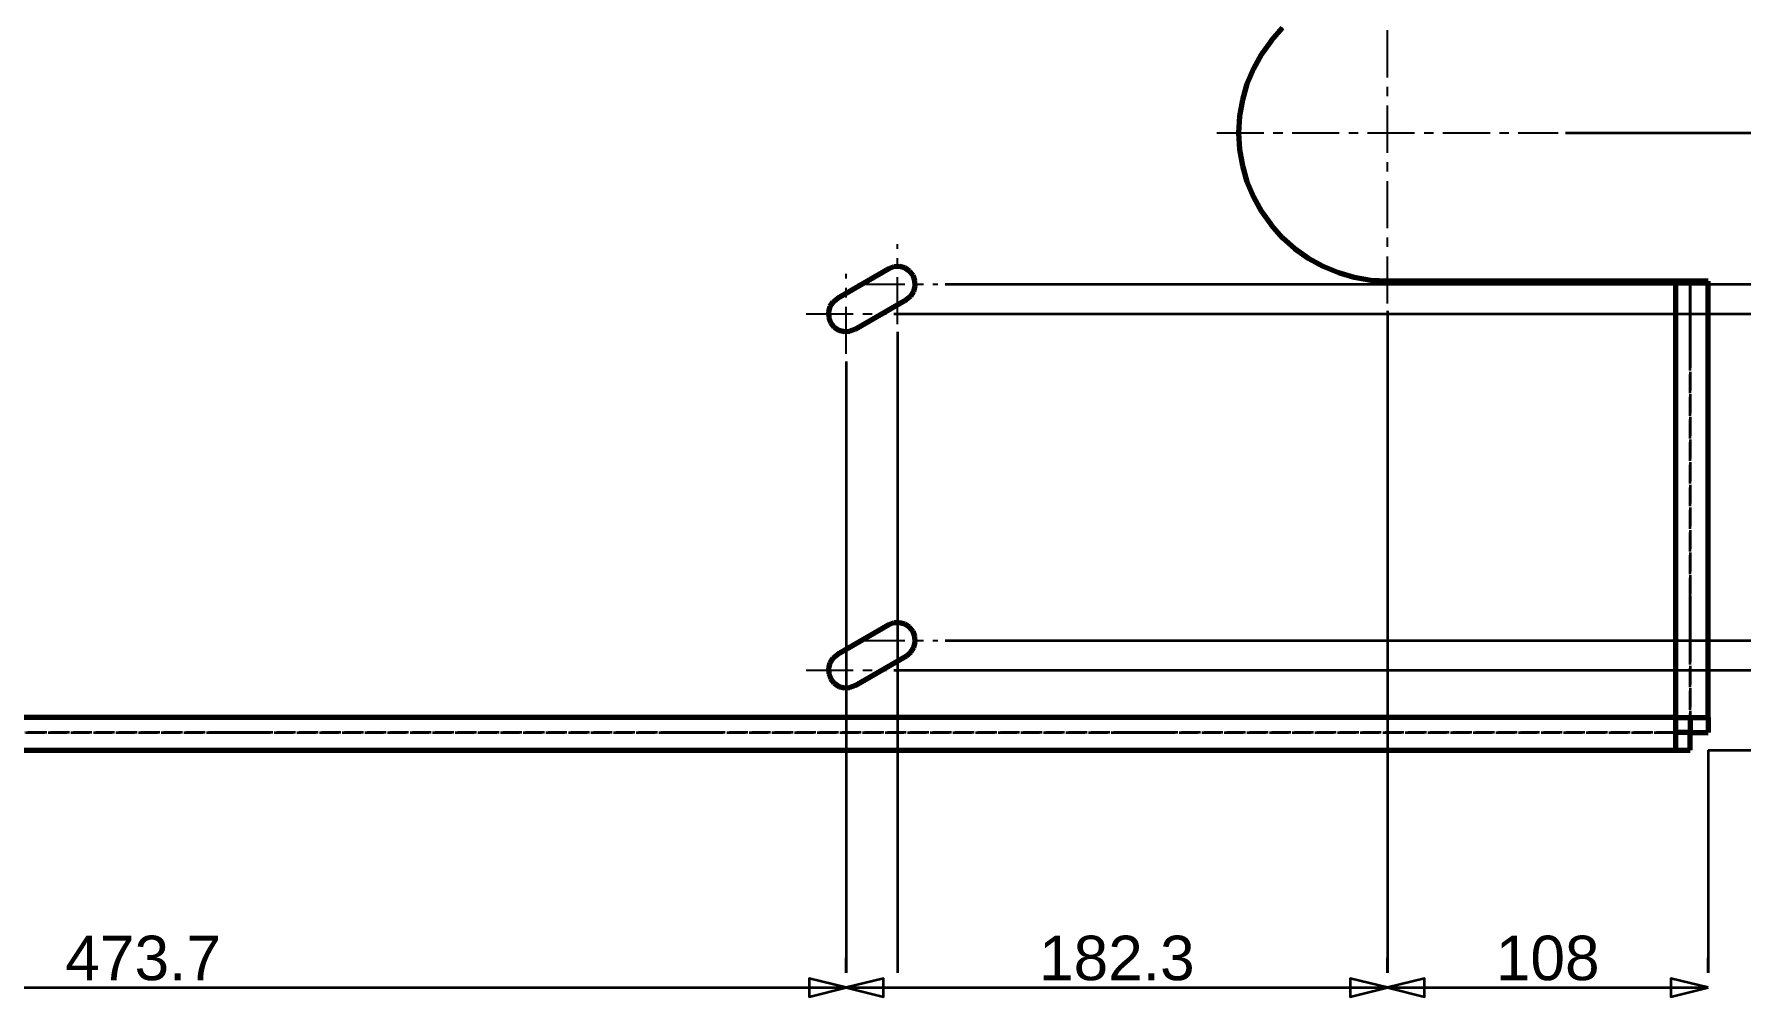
# Model space of a CAD drawing. Header units: millimetres. Extents: x 0 to 420, y 0 to 297.
# Drawn here: x 105 to 220, y 149.4 to 214.3 of the extents above; entities that cross this region are included whole.
import ezdxf
from ezdxf.enums import TextEntityAlignment as Align

# ---------------------------------------------------------------- set-up
doc = ezdxf.new("R2010")
doc.units = ezdxf.units.MM
doc.linetypes.add('CENTER', pattern=[5.08, 3.175, -0.635, 0.635, -0.635])
doc.linetypes.add('DASHED', pattern=[1.524, 1.27, -0.254])
doc.styles.add('GOST', font='Arial')

msp = doc.modelspace()

# ---------------------------------------------------------------- linework, layer by layer
at = {"color": 4, "linetype": 'CENTER', "lineweight": 25}
for p, q in [((196.2, 196.1), (196.2, 219.1)), ((184.7, 207.6), (207.7, 207.6)), ((163.2, 194.7), (163.2, 200.1)), ((159.74, 192.7), (159.74, 198.1)), ((160.5, 197.4), (165.9, 197.4)), ((157.04, 195.4), (162.44, 195.4)), ((163.2, 170.7), (163.2, 176.1)), ((159.74, 168.7), (159.74, 174.1)), ((160.5, 173.4), (165.9, 173.4)), ((157.04, 171.4), (162.44, 171.4))]:
    msp.add_line(p, q, dxfattribs=at)
at = {"color": 1, "lineweight": 70}
for p, q in [((188.38, 213.83), (189.13, 214.67)), ((187.19, 211.94), (187.73, 212.92)), ((187.73, 212.92), (188.38, 213.83)), ((186.76, 210.9), (187.19, 211.94)), ((186.45, 209.83), (186.76, 210.9)), ((186.26, 208.72), (186.45, 209.83)), ((186.2, 207.6), (186.26, 208.72)), ((186.26, 206.48), (186.2, 207.6)), ((186.45, 205.37), (186.26, 206.48)), ((186.76, 204.3), (186.45, 205.37)), ((187.19, 203.26), (186.76, 204.3)), ((187.73, 202.28), (187.19, 203.26)), ((188.38, 201.37), (187.73, 202.28)), ((189.13, 200.53), (188.38, 201.37)), ((189.97, 199.78), (189.13, 200.53)), ((190.88, 199.13), (189.97, 199.78)), ((191.86, 198.59), (190.88, 199.13)), ((162.6, 198.44), (159.14, 196.44)), ((162.95, 198.57), (162.6, 198.44)), ((163.33, 198.59), (162.95, 198.57)), ((163.69, 198.5), (163.33, 198.59)), ((164, 198.29), (163.69, 198.5)), ((164.24, 198), (164, 198.29)), ((164.37, 197.65), (164.24, 198)), ((192.9, 198.16), (191.86, 198.59)), ((193.97, 197.85), (192.9, 198.16)), ((195.08, 197.66), (193.97, 197.85)), ((164.09, 196.6), (164.3, 196.91)), ((164.3, 196.91), (164.39, 197.27)), ((164.39, 197.27), (164.37, 197.65)), ((196.2, 197.6), (195.08, 197.66)), ((215.6, 197.6), (196.2, 197.6)), ((215.85, 197.6), (215.6, 197.6)), ((215.6, 197.6), (215.6, 168.2)), ((216.09, 197.6), (215.85, 197.6)), ((216.33, 197.6), (216.09, 197.6)), ((216.55, 197.6), (216.33, 197.6)), ((216.77, 197.6), (216.55, 197.6)), ((216.97, 197.6), (216.77, 197.6)), ((217.16, 197.6), (216.97, 197.6)), ((217.32, 197.6), (217.16, 197.6)), ((217.46, 197.6), (217.32, 197.6)), ((217.58, 197.6), (217.46, 197.6)), ((217.68, 197.6), (217.58, 197.6)), ((217.74, 197.6), (217.68, 197.6)), ((217.79, 197.6), (217.74, 197.6)), ((217.8, 197.6), (217.79, 197.6)), ((217.8, 168.2), (217.8, 197.6)), ((158.64, 195.89), (158.54, 195.53)), ((158.54, 195.53), (158.56, 195.15)), ((158.84, 196.2), (158.64, 195.89)), ((159.14, 196.44), (158.84, 196.2)), ((160.34, 194.36), (163.8, 196.36)), ((163.8, 196.36), (164.09, 196.6)), ((158.56, 195.15), (158.7, 194.8)), ((158.7, 194.8), (158.93, 194.51)), ((158.93, 194.51), (159.25, 194.3)), ((159.99, 194.23), (160.34, 194.36)), ((159.25, 194.3), (159.61, 194.21)), ((159.61, 194.21), (159.99, 194.23)), ((162.6, 174.44), (159.14, 172.44)), ((162.95, 174.57), (162.6, 174.44)), ((163.33, 174.59), (162.95, 174.57)), ((163.69, 174.5), (163.33, 174.59)), ((164, 174.29), (163.69, 174.5)), ((164.24, 174), (164, 174.29)), ((164.37, 173.65), (164.24, 174)), ((164.39, 173.27), (164.37, 173.65)), ((163.8, 172.36), (164.09, 172.6)), ((164.09, 172.6), (164.3, 172.91)), ((164.3, 172.91), (164.39, 173.27)), ((158.64, 171.89), (158.54, 171.53)), ((158.54, 171.53), (158.56, 171.15)), ((158.84, 172.2), (158.64, 171.89)), ((159.14, 172.44), (158.84, 172.2)), ((160.34, 170.36), (163.8, 172.36)), ((158.56, 171.15), (158.7, 170.8)), ((158.7, 170.8), (158.93, 170.51)), ((158.93, 170.51), (159.25, 170.3)), ((159.25, 170.3), (159.61, 170.21)), ((159.61, 170.21), (159.99, 170.23)), ((159.99, 170.23), (160.34, 170.36)), ((215.6, 168.2), (67.2, 168.2)), ((215.6, 168.2), (215.85, 168.2)), ((215.6, 168.2), (215.6, 167.95)), ((215.6, 167.95), (215.6, 167.71)), ((215.85, 168.2), (216.09, 168.2)), ((216.09, 168.2), (216.33, 168.2)), ((216.33, 168.2), (216.55, 168.2)), ((216.55, 168.2), (216.77, 168.2)), ((216.6, 168.2), (216.6, 167.2)), ((216.77, 168.2), (216.97, 168.2)), ((216.97, 168.2), (217.16, 168.2)), ((217.16, 168.2), (217.32, 168.2)), ((217.32, 168.2), (217.46, 168.2)), ((217.46, 168.2), (217.58, 168.2)), ((217.58, 168.2), (217.68, 168.2)), ((217.68, 168.2), (217.74, 168.2)), ((217.74, 168.2), (217.79, 168.2)), ((217.79, 168.2), (217.8, 168.2)), ((217.8, 168.2), (217.8, 167.2)), ((215.6, 167.71), (215.6, 167.47)), ((215.6, 167.47), (215.6, 167.25)), ((215.6, 167.25), (215.6, 167.03)), ((216.6, 167.2), (215.6, 167.2)), ((215.6, 167.03), (215.6, 166.83)), ((215.6, 166.83), (215.6, 166.64)), ((216.6, 167.2), (217.8, 167.2)), ((216.6, 166), (216.6, 167.2)), ((67.2, 166), (215.6, 166)), ((215.6, 166.64), (215.6, 166.48)), ((215.6, 166.48), (215.6, 166.34)), ((215.6, 166.34), (215.6, 166.22)), ((215.6, 166.22), (215.6, 166.12)), ((215.6, 166.12), (215.6, 166.06)), ((215.6, 166.06), (215.6, 166.01)), ((215.6, 166.01), (215.6, 166)), ((215.6, 166), (216.6, 166))]:
    msp.add_line(p, q, dxfattribs=at)
at = {"color": 5, "linetype": 'DASHED', "lineweight": 35}
for p, q in [((189.13, 214.67), (188.38, 213.83)), ((187.73, 212.92), (187.19, 211.94)), ((188.38, 213.83), (187.73, 212.92)), ((187.19, 211.94), (186.76, 210.9)), ((186.76, 210.9), (186.45, 209.83)), ((186.45, 209.83), (186.26, 208.72)), ((186.26, 208.72), (186.2, 207.6)), ((186.2, 207.6), (186.26, 206.48)), ((186.26, 206.48), (186.45, 205.37)), ((186.45, 205.37), (186.76, 204.3)), ((186.76, 204.3), (187.19, 203.26)), ((187.19, 203.26), (187.73, 202.28)), ((187.73, 202.28), (188.38, 201.37)), ((188.38, 201.37), (189.13, 200.53)), ((189.13, 200.53), (189.97, 199.78)), ((189.97, 199.78), (190.88, 199.13)), ((190.88, 199.13), (191.86, 198.59)), ((159.14, 196.44), (162.6, 198.44)), ((162.6, 198.44), (162.95, 198.57)), ((162.95, 198.57), (163.33, 198.59)), ((163.33, 198.59), (163.69, 198.5)), ((163.69, 198.5), (164, 198.29)), ((164, 198.29), (164.24, 198)), ((164.24, 198), (164.37, 197.65)), ((191.86, 198.59), (192.9, 198.16)), ((192.9, 198.16), (193.97, 197.85)), ((193.97, 197.85), (195.08, 197.66)), ((164.3, 196.91), (164.09, 196.6)), ((164.39, 197.27), (164.3, 196.91)), ((164.37, 197.65), (164.39, 197.27)), ((195.08, 197.66), (196.2, 197.6)), ((196.2, 197.6), (215.6, 197.6)), ((215.6, 197.6), (215.71, 197.6)), ((215.71, 197.6), (215.82, 197.6)), ((215.82, 197.6), (215.93, 197.6)), ((215.93, 197.6), (216.03, 197.6)), ((216.03, 197.6), (216.13, 197.6)), ((216.13, 197.6), (216.22, 197.6)), ((216.22, 197.6), (216.31, 197.6)), ((216.31, 197.6), (216.38, 197.6)), ((216.38, 197.6), (216.45, 197.6)), ((216.45, 197.6), (216.5, 197.6)), ((216.5, 197.6), (216.54, 197.6)), ((216.54, 197.6), (216.57, 197.6)), ((216.57, 197.6), (216.59, 197.6)), ((216.59, 197.6), (216.6, 197.6)), ((216.6, 197.6), (217.8, 197.6)), ((216.6, 167.2), (216.6, 197.6)), ((217.8, 197.6), (216.6, 197.6)), ((216.6, 197.6), (216.6, 168.2)), ((217.8, 167.2), (217.8, 197.6)), ((158.54, 195.53), (158.64, 195.89)), ((158.56, 195.15), (158.54, 195.53)), ((158.64, 195.89), (158.84, 196.2)), ((158.84, 196.2), (159.14, 196.44)), ((163.8, 196.36), (160.34, 194.36)), ((164.09, 196.6), (163.8, 196.36)), ((216.6, 196.39), (216.6, 196.4)), ((216.6, 196.4), (216.6, 196.39)), ((216.6, 196.37), (216.6, 196.39)), ((216.6, 196.39), (216.6, 196.37)), ((216.6, 196.33), (216.6, 196.37)), ((216.6, 196.37), (216.6, 196.33)), ((216.6, 196.28), (216.6, 196.33)), ((216.6, 196.33), (216.6, 196.28)), ((216.6, 196.22), (216.6, 196.28)), ((216.6, 196.28), (216.6, 196.22)), ((216.6, 196.14), (216.6, 196.22)), ((216.6, 196.22), (216.6, 196.14)), ((216.6, 196.05), (216.6, 196.14)), ((216.6, 196.14), (216.6, 196.05)), ((216.6, 195.95), (216.6, 196.05)), ((216.6, 196.05), (216.6, 195.95)), ((216.6, 195.84), (216.6, 195.95)), ((216.6, 195.95), (216.6, 195.84)), ((216.6, 195.72), (216.6, 195.84)), ((216.6, 195.84), (216.6, 195.72)), ((216.6, 195.6), (216.6, 195.72)), ((216.6, 195.72), (216.6, 195.6)), ((216.6, 195.47), (216.6, 195.6)), ((216.6, 195.6), (216.6, 195.47)), ((217.8, 196.39), (217.8, 196.4)), ((217.8, 196.4), (217.8, 196.39)), ((217.8, 196.37), (217.8, 196.39)), ((217.8, 196.39), (217.8, 196.37)), ((217.8, 196.33), (217.8, 196.37)), ((217.8, 196.37), (217.8, 196.33)), ((217.8, 196.28), (217.8, 196.33)), ((217.8, 196.33), (217.8, 196.28)), ((217.8, 196.22), (217.8, 196.28)), ((217.8, 196.28), (217.8, 196.22)), ((217.8, 196.14), (217.8, 196.22)), ((217.8, 196.22), (217.8, 196.14)), ((217.8, 196.05), (217.8, 196.14)), ((217.8, 196.14), (217.8, 196.05)), ((217.8, 195.95), (217.8, 196.05)), ((217.8, 196.05), (217.8, 195.95)), ((217.8, 195.84), (217.8, 195.95)), ((217.8, 195.95), (217.8, 195.84)), ((217.8, 195.72), (217.8, 195.84)), ((217.8, 195.84), (217.8, 195.72)), ((217.8, 195.6), (217.8, 195.72)), ((217.8, 195.72), (217.8, 195.6)), ((217.8, 195.47), (217.8, 195.6)), ((217.8, 195.6), (217.8, 195.47)), ((158.7, 194.8), (158.56, 195.15)), ((158.93, 194.51), (158.7, 194.8)), ((159.25, 194.3), (158.93, 194.51)), ((160.34, 194.36), (159.99, 194.23)), ((216.6, 195.33), (216.6, 195.47)), ((216.6, 195.47), (216.6, 195.33)), ((216.6, 195.2), (216.6, 195.33)), ((216.6, 195.33), (216.6, 195.2)), ((216.6, 194), (216.6, 195.2)), ((216.6, 195.2), (216.6, 194)), ((217.8, 195.33), (217.8, 195.47)), ((217.8, 195.47), (217.8, 195.33)), ((217.8, 195.2), (217.8, 195.33)), ((217.8, 195.33), (217.8, 195.2)), ((217.8, 195.2), (217.8, 194)), ((217.8, 194), (217.8, 195.2)), ((159.61, 194.21), (159.25, 194.3)), ((159.99, 194.23), (159.61, 194.21)), ((216.6, 194), (216.6, 193.87)), ((216.6, 193.87), (216.6, 194)), ((216.6, 193.87), (216.6, 193.73)), ((216.6, 193.73), (216.6, 193.87)), ((216.6, 193.73), (216.6, 193.6)), ((216.6, 193.6), (216.6, 193.73)), ((216.6, 193.6), (216.6, 193.48)), ((216.6, 193.48), (216.6, 193.6)), ((216.6, 193.48), (216.6, 193.36)), ((216.6, 193.36), (216.6, 193.48)), ((216.6, 193.36), (216.6, 193.25)), ((216.6, 193.25), (216.6, 193.36)), ((216.6, 193.25), (216.6, 193.15)), ((216.6, 193.15), (216.6, 193.25)), ((217.8, 194), (217.8, 193.87)), ((217.8, 193.87), (217.8, 194)), ((217.8, 193.87), (217.8, 193.73)), ((217.8, 193.73), (217.8, 193.87)), ((217.8, 193.73), (217.8, 193.6)), ((217.8, 193.6), (217.8, 193.73)), ((217.8, 193.6), (217.8, 193.48)), ((217.8, 193.48), (217.8, 193.6)), ((217.8, 193.48), (217.8, 193.36)), ((217.8, 193.36), (217.8, 193.48)), ((217.8, 193.36), (217.8, 193.25)), ((217.8, 193.25), (217.8, 193.36)), ((217.8, 193.25), (217.8, 193.15)), ((217.8, 193.15), (217.8, 193.25)), ((216.6, 193.15), (216.6, 193.06)), ((216.6, 193.06), (216.6, 193.15)), ((216.6, 193.06), (216.6, 192.98)), ((216.6, 192.98), (216.6, 193.06)), ((216.6, 192.98), (216.6, 192.92)), ((216.6, 192.92), (216.6, 192.98)), ((216.6, 192.92), (216.6, 192.87)), ((216.6, 192.87), (216.6, 192.92)), ((216.6, 192.87), (216.6, 192.83)), ((216.6, 192.83), (216.6, 192.87)), ((216.6, 192.83), (216.6, 192.81)), ((216.6, 192.81), (216.6, 192.83)), ((216.6, 192.81), (216.6, 192.8)), ((216.6, 192.8), (216.6, 192.81)), ((217.8, 193.15), (217.8, 193.06)), ((217.8, 193.06), (217.8, 193.15)), ((217.8, 193.06), (217.8, 192.98)), ((217.8, 192.98), (217.8, 193.06)), ((217.8, 192.98), (217.8, 192.92)), ((217.8, 192.92), (217.8, 192.98)), ((217.8, 192.92), (217.8, 192.87)), ((217.8, 192.87), (217.8, 192.92)), ((217.8, 192.87), (217.8, 192.83)), ((217.8, 192.83), (217.8, 192.87)), ((217.8, 192.83), (217.8, 192.81)), ((217.8, 192.81), (217.8, 192.83)), ((217.8, 192.81), (217.8, 192.8)), ((217.8, 192.8), (217.8, 192.81)), ((216.6, 176.39), (216.6, 176.4)), ((216.6, 176.4), (216.6, 176.39)), ((216.6, 176.37), (216.6, 176.39)), ((216.6, 176.39), (216.6, 176.37)), ((216.6, 176.33), (216.6, 176.37)), ((216.6, 176.37), (216.6, 176.33)), ((216.6, 176.28), (216.6, 176.33)), ((216.6, 176.33), (216.6, 176.28)), ((216.6, 176.22), (216.6, 176.28)), ((216.6, 176.28), (216.6, 176.22)), ((216.6, 176.14), (216.6, 176.22)), ((216.6, 176.22), (216.6, 176.14)), ((216.6, 176.05), (216.6, 176.14)), ((216.6, 176.14), (216.6, 176.05)), ((216.6, 175.95), (216.6, 176.05)), ((216.6, 176.05), (216.6, 175.95)), ((216.6, 175.84), (216.6, 175.95)), ((216.6, 175.95), (216.6, 175.84)), ((217.8, 176.39), (217.8, 176.4)), ((217.8, 176.4), (217.8, 176.39)), ((217.8, 176.37), (217.8, 176.39)), ((217.8, 176.39), (217.8, 176.37)), ((217.8, 176.33), (217.8, 176.37)), ((217.8, 176.37), (217.8, 176.33)), ((217.8, 176.28), (217.8, 176.33)), ((217.8, 176.33), (217.8, 176.28)), ((217.8, 176.22), (217.8, 176.28)), ((217.8, 176.28), (217.8, 176.22)), ((217.8, 176.14), (217.8, 176.22)), ((217.8, 176.22), (217.8, 176.14)), ((217.8, 176.05), (217.8, 176.14)), ((217.8, 176.14), (217.8, 176.05)), ((217.8, 175.95), (217.8, 176.05)), ((217.8, 176.05), (217.8, 175.95)), ((217.8, 175.84), (217.8, 175.95)), ((217.8, 175.95), (217.8, 175.84)), ((216.6, 175.72), (216.6, 175.84)), ((216.6, 175.84), (216.6, 175.72)), ((216.6, 175.6), (216.6, 175.72)), ((216.6, 175.72), (216.6, 175.6)), ((216.6, 175.47), (216.6, 175.6)), ((216.6, 175.6), (216.6, 175.47)), ((216.6, 175.33), (216.6, 175.47)), ((216.6, 175.47), (216.6, 175.33)), ((216.6, 175.2), (216.6, 175.33)), ((216.6, 175.33), (216.6, 175.2)), ((216.6, 174), (216.6, 175.2)), ((216.6, 175.2), (216.6, 174)), ((217.8, 175.72), (217.8, 175.84)), ((217.8, 175.84), (217.8, 175.72)), ((217.8, 175.6), (217.8, 175.72)), ((217.8, 175.72), (217.8, 175.6)), ((217.8, 175.47), (217.8, 175.6)), ((217.8, 175.6), (217.8, 175.47)), ((217.8, 175.33), (217.8, 175.47)), ((217.8, 175.47), (217.8, 175.33)), ((217.8, 175.2), (217.8, 175.33)), ((217.8, 175.33), (217.8, 175.2)), ((217.8, 175.2), (217.8, 174)), ((217.8, 174), (217.8, 175.2)), ((159.14, 172.44), (162.6, 174.44)), ((162.6, 174.44), (162.95, 174.57)), ((162.95, 174.57), (163.33, 174.59)), ((163.33, 174.59), (163.69, 174.5)), ((163.69, 174.5), (164, 174.29)), ((164, 174.29), (164.24, 174)), ((164.24, 174), (164.37, 173.65)), ((164.37, 173.65), (164.39, 173.27)), ((216.6, 174), (216.6, 173.87)), ((216.6, 173.87), (216.6, 174)), ((216.6, 173.87), (216.6, 173.73)), ((216.6, 173.73), (216.6, 173.87)), ((216.6, 173.73), (216.6, 173.6)), ((216.6, 173.6), (216.6, 173.73)), ((217.8, 174), (217.8, 173.87)), ((217.8, 173.87), (217.8, 174)), ((217.8, 173.87), (217.8, 173.73)), ((217.8, 173.73), (217.8, 173.87)), ((217.8, 173.73), (217.8, 173.6)), ((217.8, 173.6), (217.8, 173.73)), ((164.09, 172.6), (163.8, 172.36)), ((164.3, 172.91), (164.09, 172.6)), ((164.39, 173.27), (164.3, 172.91)), ((216.6, 173.6), (216.6, 173.48)), ((216.6, 173.48), (216.6, 173.6)), ((216.6, 173.48), (216.6, 173.36)), ((216.6, 173.36), (216.6, 173.48)), ((216.6, 173.36), (216.6, 173.25)), ((216.6, 173.25), (216.6, 173.36)), ((216.6, 173.25), (216.6, 173.15)), ((216.6, 173.15), (216.6, 173.25)), ((216.6, 173.15), (216.6, 173.06)), ((216.6, 173.06), (216.6, 173.15)), ((216.6, 173.06), (216.6, 172.98)), ((216.6, 172.98), (216.6, 173.06)), ((216.6, 172.98), (216.6, 172.92)), ((216.6, 172.92), (216.6, 172.98)), ((216.6, 172.92), (216.6, 172.87)), ((216.6, 172.87), (216.6, 172.92)), ((216.6, 172.87), (216.6, 172.83)), ((216.6, 172.83), (216.6, 172.87)), ((216.6, 172.83), (216.6, 172.81)), ((216.6, 172.81), (216.6, 172.83)), ((216.6, 172.81), (216.6, 172.8)), ((216.6, 172.8), (216.6, 172.81)), ((217.8, 173.6), (217.8, 173.48)), ((217.8, 173.48), (217.8, 173.6)), ((217.8, 173.48), (217.8, 173.36)), ((217.8, 173.36), (217.8, 173.48)), ((217.8, 173.36), (217.8, 173.25)), ((217.8, 173.25), (217.8, 173.36)), ((217.8, 173.25), (217.8, 173.15)), ((217.8, 173.15), (217.8, 173.25)), ((217.8, 173.15), (217.8, 173.06)), ((217.8, 173.06), (217.8, 173.15)), ((217.8, 173.06), (217.8, 172.98)), ((217.8, 172.98), (217.8, 173.06)), ((217.8, 172.98), (217.8, 172.92)), ((217.8, 172.92), (217.8, 172.98)), ((217.8, 172.92), (217.8, 172.87)), ((217.8, 172.87), (217.8, 172.92)), ((217.8, 172.87), (217.8, 172.83)), ((217.8, 172.83), (217.8, 172.87)), ((217.8, 172.83), (217.8, 172.81)), ((217.8, 172.81), (217.8, 172.83)), ((217.8, 172.81), (217.8, 172.8)), ((217.8, 172.8), (217.8, 172.81)), ((158.54, 171.53), (158.64, 171.89)), ((158.56, 171.15), (158.54, 171.53)), ((158.64, 171.89), (158.84, 172.2)), ((158.84, 172.2), (159.14, 172.44)), ((163.8, 172.36), (160.34, 170.36)), ((158.7, 170.8), (158.56, 171.15)), ((158.93, 170.51), (158.7, 170.8)), ((159.25, 170.3), (158.93, 170.51)), ((159.61, 170.21), (159.25, 170.3)), ((159.99, 170.23), (159.61, 170.21)), ((160.34, 170.36), (159.99, 170.23)), ((215.71, 168.2), (215.6, 168.2)), ((215.6, 168.09), (215.6, 168.2)), ((215.6, 167.98), (215.6, 168.09)), ((215.6, 167.87), (215.6, 167.98)), ((215.82, 168.2), (215.71, 168.2)), ((215.93, 168.2), (215.82, 168.2)), ((216.03, 168.2), (215.93, 168.2)), ((216.13, 168.2), (216.03, 168.2)), ((216.22, 168.2), (216.13, 168.2)), ((216.31, 168.2), (216.22, 168.2)), ((216.38, 168.2), (216.31, 168.2)), ((216.45, 168.2), (216.38, 168.2)), ((216.5, 168.2), (216.45, 168.2)), ((216.54, 168.2), (216.5, 168.2)), ((216.57, 168.2), (216.54, 168.2)), ((216.59, 168.2), (216.57, 168.2)), ((216.6, 168.2), (216.59, 168.2)), ((216.6, 168.2), (217.8, 168.2)), ((66.34, 167.2), (216.6, 167.2)), ((215.6, 167.2), (67.2, 167.2)), ((117.01, 167.2), (117, 167.2)), ((117, 167.2), (117.01, 167.2)), ((117.03, 167.2), (117.01, 167.2)), ((117.01, 167.2), (117.03, 167.2)), ((117.07, 167.2), (117.03, 167.2)), ((117.03, 167.2), (117.07, 167.2)), ((117.12, 167.2), (117.07, 167.2)), ((117.07, 167.2), (117.12, 167.2)), ((117.18, 167.2), (117.12, 167.2)), ((117.12, 167.2), (117.18, 167.2)), ((117.26, 167.2), (117.18, 167.2)), ((117.18, 167.2), (117.26, 167.2)), ((117.35, 167.2), (117.26, 167.2)), ((117.26, 167.2), (117.35, 167.2)), ((117.45, 167.2), (117.35, 167.2)), ((117.35, 167.2), (117.45, 167.2)), ((117.56, 167.2), (117.45, 167.2)), ((117.45, 167.2), (117.56, 167.2)), ((117.68, 167.2), (117.56, 167.2)), ((117.56, 167.2), (117.68, 167.2)), ((117.8, 167.2), (117.68, 167.2)), ((117.68, 167.2), (117.8, 167.2)), ((117.93, 167.2), (117.8, 167.2)), ((117.8, 167.2), (117.93, 167.2)), ((118.07, 167.2), (117.93, 167.2)), ((117.93, 167.2), (118.07, 167.2)), ((118.2, 167.2), (118.07, 167.2)), ((118.07, 167.2), (118.2, 167.2)), ((118.2, 167.2), (119.4, 167.2)), ((119.4, 167.2), (118.2, 167.2)), ((119.4, 167.2), (119.53, 167.2)), ((119.53, 167.2), (119.4, 167.2)), ((119.53, 167.2), (119.67, 167.2)), ((119.67, 167.2), (119.53, 167.2)), ((119.67, 167.2), (119.8, 167.2)), ((119.8, 167.2), (119.67, 167.2)), ((119.8, 167.2), (119.92, 167.2)), ((119.92, 167.2), (119.8, 167.2)), ((119.92, 167.2), (120.04, 167.2)), ((120.04, 167.2), (119.92, 167.2)), ((120.04, 167.2), (120.15, 167.2)), ((120.15, 167.2), (120.04, 167.2)), ((120.15, 167.2), (120.25, 167.2)), ((120.25, 167.2), (120.15, 167.2)), ((120.25, 167.2), (120.34, 167.2)), ((120.34, 167.2), (120.25, 167.2)), ((120.34, 167.2), (120.42, 167.2)), ((120.42, 167.2), (120.34, 167.2)), ((120.42, 167.2), (120.48, 167.2)), ((120.48, 167.2), (120.42, 167.2)), ((120.48, 167.2), (120.53, 167.2)), ((120.53, 167.2), (120.48, 167.2)), ((120.53, 167.2), (120.57, 167.2)), ((120.57, 167.2), (120.53, 167.2)), ((120.57, 167.2), (120.59, 167.2)), ((120.59, 167.2), (120.57, 167.2)), ((120.59, 167.2), (120.6, 167.2)), ((120.6, 167.2), (120.59, 167.2)), ((147.61, 167.2), (147.6, 167.2)), ((147.6, 167.2), (147.61, 167.2)), ((147.63, 167.2), (147.61, 167.2)), ((147.61, 167.2), (147.63, 167.2)), ((147.67, 167.2), (147.63, 167.2)), ((147.63, 167.2), (147.67, 167.2)), ((147.72, 167.2), (147.67, 167.2)), ((147.67, 167.2), (147.72, 167.2)), ((147.78, 167.2), (147.72, 167.2)), ((147.72, 167.2), (147.78, 167.2)), ((147.86, 167.2), (147.78, 167.2)), ((147.78, 167.2), (147.86, 167.2)), ((147.95, 167.2), (147.86, 167.2)), ((147.86, 167.2), (147.95, 167.2)), ((148.05, 167.2), (147.95, 167.2)), ((147.95, 167.2), (148.05, 167.2)), ((148.16, 167.2), (148.05, 167.2)), ((148.05, 167.2), (148.16, 167.2)), ((148.28, 167.2), (148.16, 167.2)), ((148.16, 167.2), (148.28, 167.2)), ((148.4, 167.2), (148.28, 167.2)), ((148.28, 167.2), (148.4, 167.2)), ((148.53, 167.2), (148.4, 167.2)), ((148.4, 167.2), (148.53, 167.2)), ((148.67, 167.2), (148.53, 167.2)), ((148.53, 167.2), (148.67, 167.2)), ((148.8, 167.2), (148.67, 167.2)), ((148.67, 167.2), (148.8, 167.2)), ((148.8, 167.2), (150, 167.2)), ((150, 167.2), (148.8, 167.2)), ((150, 167.2), (150.13, 167.2)), ((150.13, 167.2), (150, 167.2)), ((150.13, 167.2), (150.27, 167.2)), ((150.27, 167.2), (150.13, 167.2)), ((150.27, 167.2), (150.4, 167.2)), ((150.4, 167.2), (150.27, 167.2)), ((150.4, 167.2), (150.52, 167.2)), ((150.52, 167.2), (150.4, 167.2)), ((150.52, 167.2), (150.64, 167.2)), ((150.64, 167.2), (150.52, 167.2)), ((150.64, 167.2), (150.75, 167.2)), ((150.75, 167.2), (150.64, 167.2)), ((150.75, 167.2), (150.85, 167.2)), ((150.85, 167.2), (150.75, 167.2)), ((150.85, 167.2), (150.94, 167.2)), ((150.94, 167.2), (150.85, 167.2)), ((150.94, 167.2), (151.02, 167.2)), ((151.02, 167.2), (150.94, 167.2)), ((151.02, 167.2), (151.08, 167.2)), ((151.08, 167.2), (151.02, 167.2)), ((151.08, 167.2), (151.13, 167.2)), ((151.13, 167.2), (151.08, 167.2)), ((151.13, 167.2), (151.17, 167.2)), ((151.17, 167.2), (151.13, 167.2)), ((151.17, 167.2), (151.19, 167.2)), ((151.19, 167.2), (151.17, 167.2)), ((151.19, 167.2), (151.2, 167.2)), ((151.2, 167.2), (151.19, 167.2)), ((178.21, 167.2), (178.2, 167.2)), ((178.2, 167.2), (178.21, 167.2)), ((178.23, 167.2), (178.21, 167.2)), ((178.21, 167.2), (178.23, 167.2)), ((178.27, 167.2), (178.23, 167.2)), ((178.23, 167.2), (178.27, 167.2)), ((178.32, 167.2), (178.27, 167.2)), ((178.27, 167.2), (178.32, 167.2)), ((178.38, 167.2), (178.32, 167.2)), ((178.32, 167.2), (178.38, 167.2)), ((178.46, 167.2), (178.38, 167.2)), ((178.38, 167.2), (178.46, 167.2)), ((178.55, 167.2), (178.46, 167.2)), ((178.46, 167.2), (178.55, 167.2)), ((178.65, 167.2), (178.55, 167.2)), ((178.55, 167.2), (178.65, 167.2)), ((178.76, 167.2), (178.65, 167.2)), ((178.65, 167.2), (178.76, 167.2)), ((178.88, 167.2), (178.76, 167.2)), ((178.76, 167.2), (178.88, 167.2)), ((179, 167.2), (178.88, 167.2)), ((178.88, 167.2), (179, 167.2)), ((179.13, 167.2), (179, 167.2)), ((179, 167.2), (179.13, 167.2)), ((179.27, 167.2), (179.13, 167.2)), ((179.13, 167.2), (179.27, 167.2)), ((179.4, 167.2), (179.27, 167.2)), ((179.27, 167.2), (179.4, 167.2)), ((179.4, 167.2), (180.6, 167.2)), ((180.6, 167.2), (179.4, 167.2)), ((180.6, 167.2), (180.73, 167.2)), ((180.73, 167.2), (180.6, 167.2)), ((180.73, 167.2), (180.87, 167.2)), ((180.87, 167.2), (180.73, 167.2)), ((180.87, 167.2), (181, 167.2)), ((181, 167.2), (180.87, 167.2)), ((181, 167.2), (181.12, 167.2)), ((181.12, 167.2), (181, 167.2)), ((181.12, 167.2), (181.24, 167.2)), ((181.24, 167.2), (181.12, 167.2)), ((181.24, 167.2), (181.35, 167.2)), ((181.35, 167.2), (181.24, 167.2)), ((181.35, 167.2), (181.45, 167.2)), ((181.45, 167.2), (181.35, 167.2)), ((181.45, 167.2), (181.54, 167.2)), ((181.54, 167.2), (181.45, 167.2)), ((181.54, 167.2), (181.62, 167.2)), ((181.62, 167.2), (181.54, 167.2)), ((181.62, 167.2), (181.68, 167.2)), ((181.68, 167.2), (181.62, 167.2)), ((181.68, 167.2), (181.73, 167.2)), ((181.73, 167.2), (181.68, 167.2)), ((181.73, 167.2), (181.77, 167.2)), ((181.77, 167.2), (181.73, 167.2)), ((181.77, 167.2), (181.79, 167.2)), ((181.79, 167.2), (181.77, 167.2)), ((181.79, 167.2), (181.8, 167.2)), ((181.8, 167.2), (181.79, 167.2)), ((215.6, 167.77), (215.6, 167.87)), ((215.6, 167.67), (215.6, 167.77)), ((215.6, 167.58), (215.6, 167.67)), ((215.6, 167.49), (215.6, 167.58)), ((215.6, 167.42), (215.6, 167.49)), ((215.6, 167.35), (215.6, 167.42)), ((215.6, 167.3), (215.6, 167.35)), ((215.6, 167.26), (215.6, 167.3)), ((215.6, 167.23), (215.6, 167.26)), ((215.6, 167.21), (215.6, 167.23)), ((215.6, 167.2), (215.6, 167.21)), ((215.6, 166), (215.6, 167.2)), ((216.6, 167.2), (217.8, 167.2)), ((216.6, 167.2), (216.6, 166)), ((66.34, 166), (216.6, 166)), ((117.01, 166), (117, 166)), ((117, 166), (117.01, 166)), ((117.03, 166), (117.01, 166)), ((117.01, 166), (117.03, 166)), ((117.07, 166), (117.03, 166)), ((117.03, 166), (117.07, 166)), ((117.12, 166), (117.07, 166)), ((117.07, 166), (117.12, 166)), ((117.18, 166), (117.12, 166)), ((117.12, 166), (117.18, 166)), ((117.26, 166), (117.18, 166)), ((117.18, 166), (117.26, 166)), ((117.35, 166), (117.26, 166)), ((117.26, 166), (117.35, 166)), ((117.45, 166), (117.35, 166)), ((117.35, 166), (117.45, 166)), ((117.56, 166), (117.45, 166)), ((117.45, 166), (117.56, 166)), ((117.68, 166), (117.56, 166)), ((117.56, 166), (117.68, 166)), ((117.8, 166), (117.68, 166)), ((117.68, 166), (117.8, 166)), ((117.93, 166), (117.8, 166)), ((117.8, 166), (117.93, 166)), ((118.07, 166), (117.93, 166)), ((117.93, 166), (118.07, 166)), ((118.2, 166), (118.07, 166)), ((118.07, 166), (118.2, 166)), ((119.4, 166), (118.2, 166)), ((118.2, 166), (119.4, 166)), ((119.4, 166), (119.53, 166)), ((119.53, 166), (119.4, 166)), ((119.53, 166), (119.67, 166)), ((119.67, 166), (119.53, 166)), ((119.67, 166), (119.8, 166)), ((119.8, 166), (119.67, 166)), ((119.8, 166), (119.92, 166)), ((119.92, 166), (119.8, 166)), ((119.92, 166), (120.04, 166)), ((120.04, 166), (119.92, 166)), ((120.04, 166), (120.15, 166)), ((120.15, 166), (120.04, 166)), ((120.15, 166), (120.25, 166)), ((120.25, 166), (120.15, 166)), ((120.25, 166), (120.34, 166)), ((120.34, 166), (120.25, 166)), ((120.34, 166), (120.42, 166)), ((120.42, 166), (120.34, 166)), ((120.42, 166), (120.48, 166)), ((120.48, 166), (120.42, 166)), ((120.48, 166), (120.53, 166)), ((120.53, 166), (120.48, 166)), ((120.53, 166), (120.57, 166)), ((120.57, 166), (120.53, 166)), ((120.57, 166), (120.59, 166)), ((120.59, 166), (120.57, 166)), ((120.59, 166), (120.6, 166)), ((120.6, 166), (120.59, 166)), ((147.61, 166), (147.6, 166)), ((147.6, 166), (147.61, 166)), ((147.63, 166), (147.61, 166)), ((147.61, 166), (147.63, 166)), ((147.67, 166), (147.63, 166)), ((147.63, 166), (147.67, 166)), ((147.72, 166), (147.67, 166)), ((147.67, 166), (147.72, 166)), ((147.78, 166), (147.72, 166)), ((147.72, 166), (147.78, 166)), ((147.86, 166), (147.78, 166)), ((147.78, 166), (147.86, 166)), ((147.95, 166), (147.86, 166)), ((147.86, 166), (147.95, 166)), ((148.05, 166), (147.95, 166)), ((147.95, 166), (148.05, 166)), ((148.16, 166), (148.05, 166)), ((148.05, 166), (148.16, 166)), ((148.28, 166), (148.16, 166)), ((148.16, 166), (148.28, 166)), ((148.4, 166), (148.28, 166)), ((148.28, 166), (148.4, 166)), ((148.53, 166), (148.4, 166)), ((148.4, 166), (148.53, 166)), ((148.67, 166), (148.53, 166)), ((148.53, 166), (148.67, 166)), ((148.8, 166), (148.67, 166)), ((148.67, 166), (148.8, 166)), ((150, 166), (148.8, 166)), ((148.8, 166), (150, 166)), ((150, 166), (150.13, 166)), ((150.13, 166), (150, 166)), ((150.13, 166), (150.27, 166)), ((150.27, 166), (150.13, 166)), ((150.27, 166), (150.4, 166)), ((150.4, 166), (150.27, 166)), ((150.4, 166), (150.52, 166)), ((150.52, 166), (150.4, 166)), ((150.52, 166), (150.64, 166)), ((150.64, 166), (150.52, 166)), ((150.64, 166), (150.75, 166)), ((150.75, 166), (150.64, 166)), ((150.75, 166), (150.85, 166)), ((150.85, 166), (150.75, 166)), ((150.85, 166), (150.94, 166)), ((150.94, 166), (150.85, 166)), ((150.94, 166), (151.02, 166)), ((151.02, 166), (150.94, 166)), ((151.02, 166), (151.08, 166)), ((151.08, 166), (151.02, 166)), ((151.08, 166), (151.13, 166)), ((151.13, 166), (151.08, 166)), ((151.13, 166), (151.17, 166)), ((151.17, 166), (151.13, 166)), ((151.17, 166), (151.19, 166)), ((151.19, 166), (151.17, 166)), ((151.19, 166), (151.2, 166)), ((151.2, 166), (151.19, 166)), ((178.21, 166), (178.2, 166)), ((178.2, 166), (178.21, 166)), ((178.23, 166), (178.21, 166)), ((178.21, 166), (178.23, 166)), ((178.27, 166), (178.23, 166)), ((178.23, 166), (178.27, 166)), ((178.32, 166), (178.27, 166)), ((178.27, 166), (178.32, 166)), ((178.38, 166), (178.32, 166)), ((178.32, 166), (178.38, 166)), ((178.46, 166), (178.38, 166)), ((178.38, 166), (178.46, 166)), ((178.55, 166), (178.46, 166)), ((178.46, 166), (178.55, 166)), ((178.65, 166), (178.55, 166)), ((178.55, 166), (178.65, 166)), ((178.76, 166), (178.65, 166)), ((178.65, 166), (178.76, 166)), ((178.88, 166), (178.76, 166)), ((178.76, 166), (178.88, 166)), ((179, 166), (178.88, 166)), ((178.88, 166), (179, 166)), ((179.13, 166), (179, 166)), ((179, 166), (179.13, 166)), ((179.27, 166), (179.13, 166)), ((179.13, 166), (179.27, 166)), ((179.4, 166), (179.27, 166)), ((179.27, 166), (179.4, 166)), ((180.6, 166), (179.4, 166)), ((179.4, 166), (180.6, 166)), ((180.6, 166), (180.73, 166)), ((180.73, 166), (180.6, 166)), ((180.73, 166), (180.87, 166)), ((180.87, 166), (180.73, 166)), ((180.87, 166), (181, 166)), ((181, 166), (180.87, 166)), ((181, 166), (181.12, 166)), ((181.12, 166), (181, 166)), ((181.12, 166), (181.24, 166)), ((181.24, 166), (181.12, 166)), ((181.24, 166), (181.35, 166)), ((181.35, 166), (181.24, 166)), ((181.35, 166), (181.45, 166)), ((181.45, 166), (181.35, 166)), ((181.45, 166), (181.54, 166)), ((181.54, 166), (181.45, 166)), ((181.54, 166), (181.62, 166)), ((181.62, 166), (181.54, 166)), ((181.62, 166), (181.68, 166)), ((181.68, 166), (181.62, 166)), ((181.68, 166), (181.73, 166)), ((181.73, 166), (181.68, 166)), ((181.73, 166), (181.77, 166)), ((181.77, 166), (181.73, 166)), ((181.77, 166), (181.79, 166)), ((181.79, 166), (181.77, 166)), ((181.79, 166), (181.8, 166)), ((181.8, 166), (181.79, 166))]:
    msp.add_line(p, q, dxfattribs=at)
at = {"color": 7, "lineweight": 35}
for p, q in [((208.2, 207.6), (232.8, 207.6)), ((166.4, 197.4), (232.8, 197.4)), ((196.2, 195.6), (196.2, 151)), ((162.94, 195.4), (232.8, 195.4)), ((163.2, 194.2), (163.2, 151)), ((159.74, 192.2), (159.74, 151)), ((166.4, 173.4), (232.8, 173.4)), ((162.94, 171.4), (232.8, 171.4)), ((163.2, 170.2), (163.2, 151)), ((159.74, 168.2), (159.74, 151)), ((217.8, 166), (217.8, 151)), ((217.8, 166), (232.8, 166)), ((159.74, 151), (159.74, 152)), ((159.74, 151), (159.74, 152)), ((196.2, 151), (196.2, 152)), ((196.2, 151), (196.2, 152)), ((217.8, 151), (217.8, 152)), ((65, 150), (159.74, 150)), ((159.74, 150), (196.2, 150)), ((196.2, 150), (217.8, 150))]:
    msp.add_line(p, q, dxfattribs=at)
for points in [[(159.74, 150), (157.24, 150.62), (157.24, 149.38)], [(159.74, 150), (162.24, 149.38), (162.24, 150.62)], [(196.2, 150), (193.7, 150.62), (193.7, 149.38)], [(196.2, 150), (198.7, 149.38), (198.7, 150.62)], [(217.8, 150), (215.3, 150.62), (215.3, 149.38)]]:
    msp.add_lwpolyline(points, close=True, dxfattribs=at)

# ---------------------------------------------------------------- texts
at = {"color": 7, "style": 'GOST'}
for s, p in [('473.7', (112.37, 152)), ('182.3', (177.97, 152)), ('108', (207, 152))]:
    msp.add_text(s, height=3, dxfattribs=at).set_placement(p, align=Align.MIDDLE)

doc.saveas('drawing.dxf')
